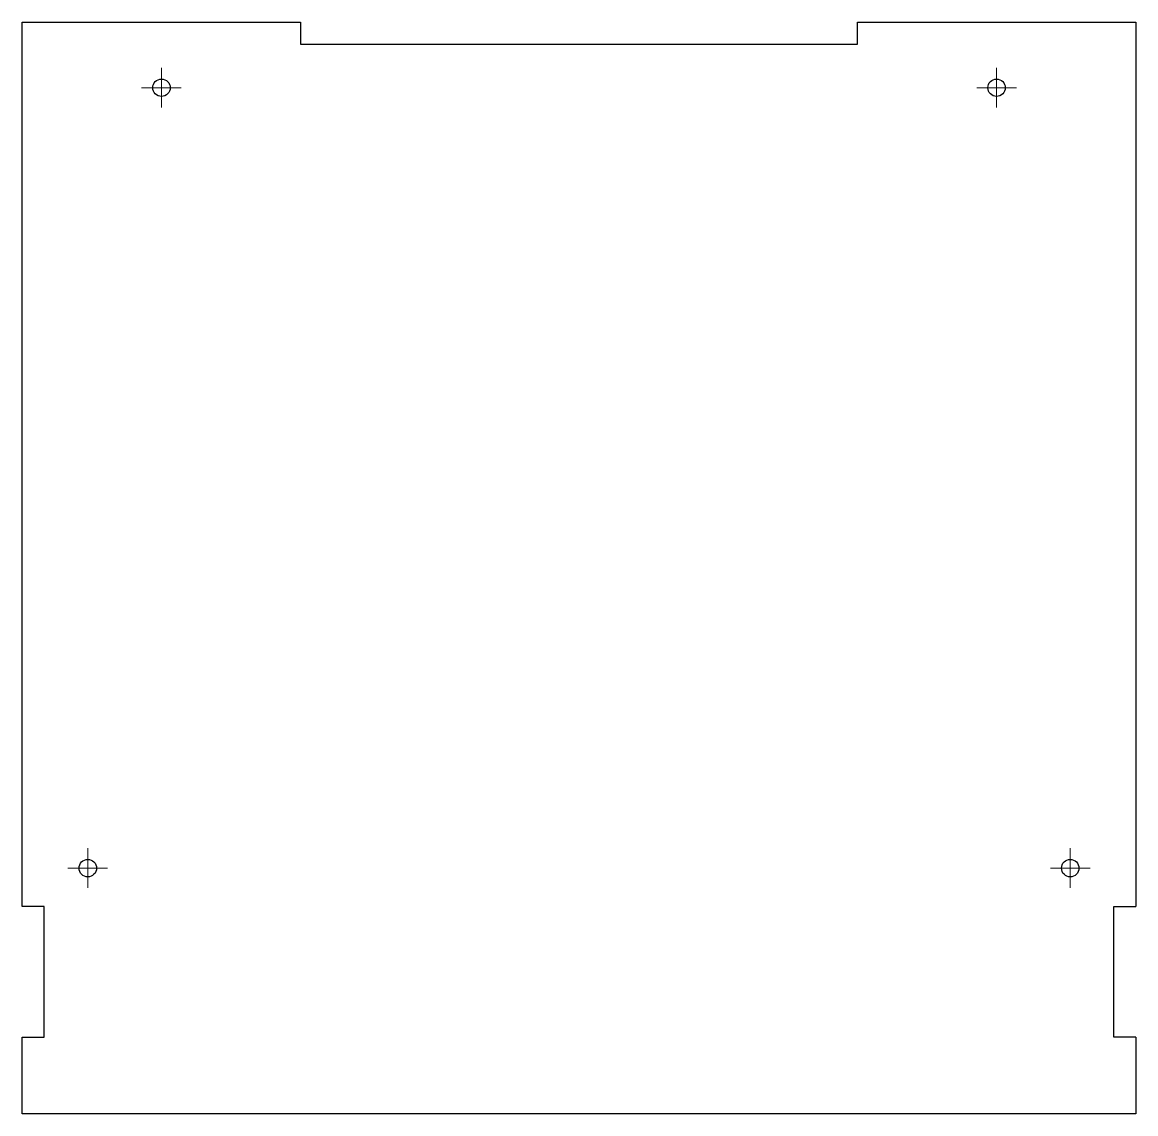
# Model space of a CAD drawing. Header units: millimetres. Extents: x 247 to 502, y 247 to 497.
import ezdxf

# ---------------------------------------------------------------- set-up
doc = ezdxf.new("R2010")
doc.units = ezdxf.units.MM
doc.linetypes.add('Dash Dot', pattern=[7.03, 4.56, -1.14, 0.19, -1.14])
doc.layers.add('DuongTam', color=7, linetype='Dash Dot', lineweight=13)
doc.layers.add('NetDam', color=7, linetype='Continuous', lineweight=35)

# ---------------------------------------------------------------- blocks, each defined once
blk = doc.blocks.new('SW_CENTERMARKSYMBOL_0')
at = {"color": 0, "linetype": 'Continuous', "lineweight": 18}
for p, q in [((0, 0.025), (0, 0.0447)), ((-0.025, 0), (-0.0447, 0)), ((0, 0), (-0.025, 0)), ((0, 0), (0, 0.025)), ((0, 0), (0, -0.025)), ((0, 0), (0.025, 0)), ((0.025, 0), (0.0447, 0)), ((0, -0.025), (0, -0.0447))]:
    blk.add_line(p, q, dxfattribs=at)
blk = doc.blocks.new('SW_CENTERMARKSYMBOL_1')
at = {"color": 0, "linetype": 'Continuous', "lineweight": 18}
for p, q in [((0, 0.025), (0, 0.0447)), ((-0.025, 0), (-0.0447, 0)), ((0, 0), (-0.025, 0)), ((0, 0), (0, 0.025)), ((0, 0), (0, -0.025)), ((0, 0), (0.025, 0)), ((0.025, 0), (0.0447, 0)), ((0, -0.025), (0, -0.0447))]:
    blk.add_line(p, q, dxfattribs=at)
blk = doc.blocks.new('SW_CENTERMARKSYMBOL_2')
at = {"color": 0, "linetype": 'Continuous', "lineweight": 18}
for p, q in [((0, 0.025), (0, 0.0447)), ((-0.025, 0), (-0.0447, 0)), ((0, 0), (-0.025, 0)), ((0, 0), (0, 0.025)), ((0, 0), (0, -0.025)), ((0, 0), (0.025, 0)), ((0.025, 0), (0.0447, 0)), ((0, -0.025), (0, -0.0447))]:
    blk.add_line(p, q, dxfattribs=at)
blk = doc.blocks.new('SW_CENTERMARKSYMBOL_3')
at = {"color": 0, "linetype": 'Continuous', "lineweight": 18}
for p, q in [((0, 0.025), (0, 0.0447)), ((-0.025, 0), (-0.0447, 0)), ((0, 0), (-0.025, 0)), ((0, 0), (0, 0.025)), ((0, 0), (0, -0.025)), ((0, 0), (0.025, 0)), ((0.025, 0), (0.0447, 0)), ((0, -0.025), (0, -0.0447))]:
    blk.add_line(p, q, dxfattribs=at)

msp = doc.modelspace()

# ---------------------------------------------------------------- linework, layer by layer
at = {"layer": 'NetDam', "color": 7, "linetype": 'Continuous', "lineweight": 25}
for p, q in [((246.56, 294.11), (246.56, 496.59)), ((246.56, 496.59), (310.3, 496.59)), ((310.3, 496.59), (310.3, 491.59)), ((437.8, 491.59), (437.8, 496.59)), ((437.8, 496.59), (501.54, 496.59)), ((501.54, 496.59), (501.54, 294.11)), ((310.3, 491.59), (437.8, 491.59)), ((251.56, 294.11), (246.56, 294.11)), ((251.56, 264.11), (251.56, 294.11)), ((496.54, 294.11), (501.54, 294.11)), ((496.54, 264.11), (496.54, 294.11)), ((246.56, 264.11), (251.56, 264.11)), ((246.56, 246.61), (246.56, 264.11)), ((501.54, 264.11), (496.54, 264.11)), ((501.54, 264.11), (501.54, 246.61)), ((501.54, 246.61), (246.56, 246.61))]:
    msp.add_line(p, q, dxfattribs=at)
for centre in [(278.43, 481.6), (469.67, 481.6), (261.56, 302.86), (486.54, 302.86)]:
    msp.add_circle(centre, 2, dxfattribs=at)

# ---------------------------------------------------------------- block references
at = {"layer": 'DuongTam', "color": 7, "linetype": 'Continuous', "lineweight": 0, "xscale": 101.5936, "yscale": 101.5936, "zscale": 101.5936}
for name, p in [('SW_CENTERMARKSYMBOL_1', (278.43, 481.6)), ('SW_CENTERMARKSYMBOL_0', (469.67, 481.6)), ('SW_CENTERMARKSYMBOL_2', (261.56, 302.86)), ('SW_CENTERMARKSYMBOL_3', (486.54, 302.86))]:
    msp.add_blockref(name, p, dxfattribs=at)

doc.saveas('drawing.dxf')
